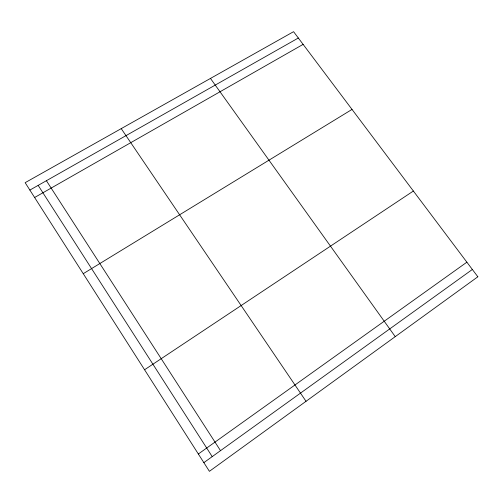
<?xml version="1.0" encoding="UTF-8"?>
<svg xmlns="http://www.w3.org/2000/svg" width="503" height="503" viewBox="0 0 503 503"><rect width="100%" height="100%" fill="white"/><g stroke="black" fill="none" stroke-linecap="round" stroke-linejoin="round"><path stroke-width="0.75" d="M203.86 462.641L472.355 269.47M198.345 453.995L466.878 262.189M144.568 369.755L413.378 191.027M83.247 273.682L352.025 109.421M34.619 197.503L303.12 44.377M29.872 190.071L298.336 38.014M210.468 78.424L395.245 336.645M121.229 128.623L306.038 401.3M46.402 180.709L220.521 450.657M38.165 185.374L212.216 456.63M477.85 276.782L209.405 471.324L25.15 182.671L293.57 31.676L477.85 276.782"/></g></svg>
